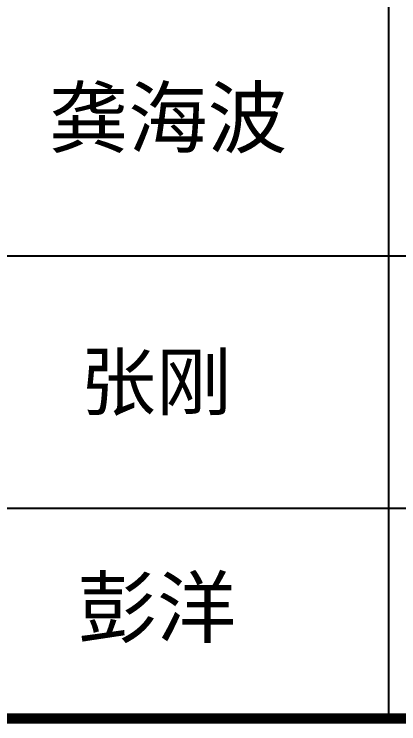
# Model space of a CAD drawing. Extents: x 69728788 to 150163257, y 20675998 to 43663798.
# Drawn here: x 75153028 to 75156673, y 21091189 to 21097911 of the extents above; entities that cross this region are included whole.
import ezdxf

# ---------------------------------------------------------------- set-up
doc = ezdxf.new("R2010")
doc.units = 0
doc.header["$LTSCALE"] = 1000
doc.header["$MEASUREMENT"] = 0
doc.layers.add('图框', color=253, linetype='CONTINUOUS')
doc.styles.add('STYLE-黑体', font='simhei.ttf')

msp = doc.modelspace()

# ---------------------------------------------------------------- linework, layer by layer
at = {"layer": '图框', "color": 0}
for p, q in [((75148612, 21095621.6), (75160630.5, 21095621.6)), ((75148612, 21093231.2), (75160630.5, 21093231.2))]:
    msp.add_line(p, q, dxfattribs=at)
msp.add_lwpolyline([(75156580, 21091239.2), (75156580, 21102792.8)], dxfattribs=at)
at = {"layer": '图框', "color": 0, "const_width": 100}
msp.add_lwpolyline([(75148612, 21091239.2), (75160630.5, 21091239.2)], dxfattribs=at)

# ---------------------------------------------------------------- texts
at = {"layer": '图框', "color": 4, "style": 'STYLE-黑体'}
for s, height, p in [('龚海波', 552.18, (75153355.5, 21096653.1)), ('张刚', 525.89, (75153653.9, 21094166.3)), ('彭洋', 552.18, (75153627, 21092013.4))]:
    msp.add_text(s, height=height, dxfattribs=at).set_placement(p)

doc.saveas('drawing.dxf')
